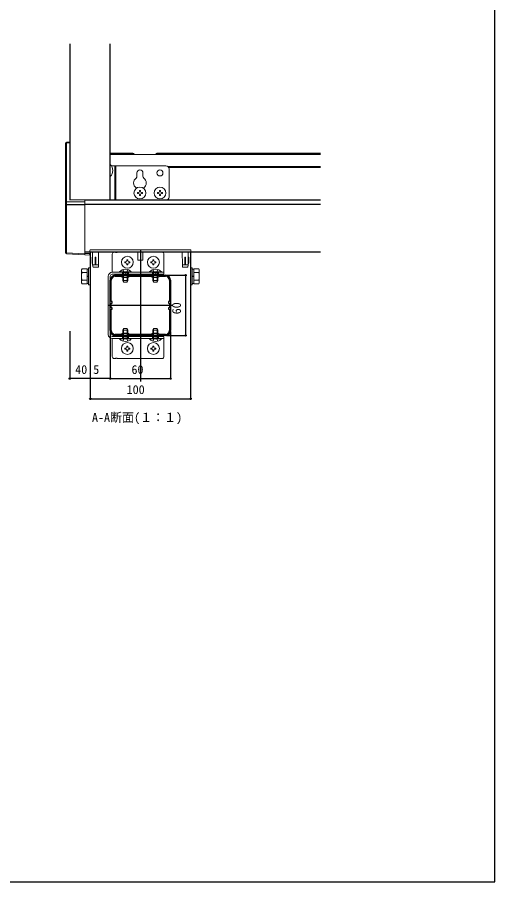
# Model space of a CAD drawing. Units: millimetres, scale not verified. Extents: x -525 to 525, y -783 to 777.
# Drawn here: x 49 to 525, y -783 to 79 of the extents above; entities that cross this region are included whole.
import ezdxf
from ezdxf.enums import TextEntityAlignment as Align

# ---------------------------------------------------------------- set-up
doc = ezdxf.new("R2010")
doc.units = ezdxf.units.MM
doc.header["$LTSCALE"] = 4
for name, color, linetype in [('0-1_USER1', 3, 'Continuous'), ('0-2_YKK_11', 7, 'Continuous'), ('0-3_YKK_12', 2, 'Continuous'), ('0-5_YKK_D', 6, 'Continuous'), ('0-6_YKK_ZWAK', 7, 'Continuous')]:
    doc.layers.add(name, color=color, linetype=linetype)
doc.layers.add('0-4_YKK_13', color=4, linetype='Continuous', lineweight=18)
doc.styles.add('ＭＳ ゴシック', font='')
doc.styles.get('ＭＳ ゴシック').set_extended_font_data('MS Gothic')

msp = doc.modelspace()

# ---------------------------------------------------------------- linework, layer by layer
at = {"layer": '0-2_YKK_11'}
for p, q in [((146.881, -178.132), (196.881, -178.132)), ((141.881, -233.132), (141.881, -183.132)), ((201.881, -183.132), (201.881, -233.132)), ((196.881, -238.132), (146.881, -238.132))]:
    msp.add_line(p, q, dxfattribs=at)
for points in [[(146.881, -179.132), (152.649, -179.132), (154.381, -180.132), (159.381, -180.132), (161.113, -179.132), (171.881, -179.132), (182.649, -179.132), (184.381, -180.132), (189.381, -180.132), (191.113, -179.132), (196.881, -179.132)], [(142.881, -233.132), (142.881, -211.982), (143.881, -211.982), (143.881, -210.482), (142.881, -210.482), (142.881, -205.782), (143.881, -205.782), (143.881, -204.282), (142.881, -204.282), (142.881, -183.132)], [(200.881, -183.132), (200.881, -204.282), (199.881, -204.282), (199.881, -205.782), (200.881, -205.782), (200.881, -210.482), (199.881, -210.482), (199.881, -211.982), (200.881, -211.982), (200.881, -233.132)], [(196.881, -237.132), (191.113, -237.132), (189.381, -236.132), (184.381, -236.132), (182.649, -237.132), (171.881, -237.132), (161.113, -237.132), (159.381, -236.132), (154.381, -236.132), (152.649, -237.132), (146.881, -237.132)]]:
    msp.add_lwpolyline(points, dxfattribs=at)
for centre, radius, start, end in [((146.881, -183.132), 5, 90.00001, 179.99999), ((146.881, -183.132), 4, 90.00001, 179.99999), ((196.881, -183.132), 5, 0.00001, 89.99999), ((196.881, -183.132), 4, 0.00001, 89.99999), ((146.881, -233.132), 5, 180.00001, 269.99999), ((146.881, -233.132), 4, 180.00001, 269.99999), ((196.881, -233.132), 4, 270.00001, 359.99999), ((196.881, -233.132), 5, 270.00001, 359.99999)]:
    msp.add_arc(centre, radius, start, end, dxfattribs=at)
at = {"layer": '0-3_YKK_12'}
for p, q in [((101.381, 52.502), (101.381, -103.116)), ((141.381, 52.502), (141.381, -103.116)), ((164.381, -56.753), (141.381, -56.753)), ((351.381, -56.753), (188.381, -56.753)), ((351.381, -70.644), (199.995, -70.644)), ((351.381, -103.116), (116.381, -103.116)), ((351.381, -107.586), (116.381, -107.586)), ((171.881, -152.632), (171.881, -283.95)), ((351.381, -155.132), (116.381, -155.132)), ((121.881, -155.132), (121.881, -278.39)), ((221.881, -155.132), (221.881, -278.39)), ((204.254, -208.132), (139.509, -208.132))]:
    msp.add_line(p, q, dxfattribs=at)
for centre, start, end in [((164.381, -58.753), 35.87177, 90), ((188.381, -58.753), 90, 144.12823)]:
    msp.add_arc(centre, 2, start, end, dxfattribs=at)
at = {"layer": '0-4_YKK_13'}
for p, q in [((97.381, -46.306), (97.381, -104.134)), ((98.321, -45.308), (101.381, -45.123)), ((98.381, -46.132), (101.381, -45.952)), ((98.381, -104.945), (98.381, -46.132)), ((141.381, -57.581), (351.381, -57.581)), ((141.381, -79.575), (141.381, -67.775)), ((143.004, -69.116), (197.381, -69.116)), ((146.381, -69.116), (146.381, -103.116)), ((147.381, -69.116), (147.381, -103.116)), ((168.381, -76.116), (168.381, -79.554)), ((174.381, -76.116), (174.381, -79.554)), ((199.317, -69.824), (351.381, -69.824)), ((200.381, -72.116), (200.381, -100.116)), ((141.89, -79.575), (141.381, -79.575)), ((141.381, -103.116), (197.381, -103.116)), ((172.881, -96.616), (173.881, -96.616)), ((192.881, -96.616), (193.881, -96.616)), ((97.381, -104.134), (97.381, -106.668)), ((97.381, -106.668), (97.381, -155.647)), ((98.376, -107.434), (98.376, -104.945)), ((116.381, -107.513), (98.376, -107.434)), ((98.376, -155.647), (98.376, -107.926)), ((98.381, -104.945), (116.381, -105.038)), ((116.381, -156.748), (116.381, -108.005)), ((121.381, -155.132), (121.477, -153.571)), ((122.475, -152.632), (221.288, -152.632)), ((98.376, -155.647), (97.381, -155.647)), ((116.381, -156.748), (98.376, -155.647)), ((120.882, -156.525), (116.381, -156.25)), ((121.381, -158.055), (116.381, -157.75)), ((120.882, -156.525), (121.381, -157.089)), ((122.38, -155.132), (121.381, -155.132)), ((121.381, -158.055), (121.381, -157.089)), ((122.38, -155.132), (221.383, -155.132)), ((123.681, -160.132), (123.681, -165.758)), ((123.681, -160.132), (124.225, -160.132)), ((126.881, -160.132), (126.881, -166.255)), ((126.881, -160.132), (127.181, -160.132)), ((127.181, -160.132), (127.481, -160.132)), ((127.481, -166.255), (127.481, -160.132)), ((130.071, -167.795), (130.181, -155.132)), ((143.881, -157.132), (143.881, -175.132)), ((147.167, -155.132), (145.881, -155.132)), ((193.381, -155.132), (148.596, -155.132)), ((174.312, -163.132), (174.381, -155.132)), ((195.381, -177.132), (195.381, -157.132)), ((213.692, -167.795), (213.581, -155.132)), ((216.281, -160.132), (216.281, -166.255)), ((216.581, -160.132), (216.281, -160.132)), ((216.881, -160.132), (216.581, -160.132)), ((219.471, -167.795), (219.581, -155.132)), ((220.081, -160.132), (219.538, -160.132)), ((220.081, -160.132), (220.081, -165.758)), ((113.181, -172.632), (113.762, -171.627)), ((118.681, -186.638), (118.681, -171.627)), ((118.681, -172.082), (118.681, -186.182)), ((120.281, -172.082), (118.681, -172.082)), ((120.281, -186.182), (120.281, -172.082)), ((124.273, -165.654), (123.681, -165.758)), ((123.681, -165.758), (124.289, -167.427)), ((124.292, -167.795), (124.681, -170.132)), ((124.681, -170.132), (130.051, -170.132)), ((126.881, -166.255), (126.881, -166.528)), ((127.481, -166.528), (127.481, -166.255)), ((130.071, -167.795), (130.051, -170.132)), ((213.692, -167.795), (219.471, -167.795)), ((213.692, -167.795), (213.712, -170.132)), ((216.281, -166.255), (216.281, -166.528)), ((220.081, -165.758), (219.474, -167.427)), ((219.49, -165.654), (220.081, -165.758)), ((223.481, -172.082), (223.481, -186.182)), ((225.081, -172.082), (223.481, -172.082)), ((225.081, -171.627), (225.081, -186.638)), ((225.081, -186.182), (225.081, -172.082)), ((230.581, -172.632), (230.001, -171.627)), ((113.181, -172.632), (113.181, -185.632)), ((118.681, -178.882), (120.281, -178.882)), ((118.681, -179.382), (120.281, -179.382)), ((139.881, -179.132), (139.881, -237.132)), ((141.881, -179.132), (141.881, -237.132)), ((195.381, -175.132), (143.881, -175.132)), ((195.381, -177.132), (143.881, -177.132)), ((153.881, -175.132), (153.881, -177.132)), ((155.036, -175.132), (155.036, -184.822)), ((158.727, -175.132), (158.727, -184.822)), ((159.381, -175.132), (159.381, -183.432)), ((159.881, -175.132), (159.881, -177.132)), ((183.881, -175.132), (183.881, -177.132)), ((185.036, -175.132), (185.036, -184.822)), ((188.727, -175.132), (188.727, -184.822)), ((189.381, -175.132), (189.381, -183.432)), ((189.881, -175.132), (189.881, -177.132)), ((225.081, -178.882), (223.481, -178.882)), ((225.081, -179.382), (223.481, -179.382)), ((230.581, -185.632), (230.581, -172.632)), ((113.181, -185.632), (113.762, -186.638)), ((118.681, -186.182), (120.281, -186.182)), ((223.481, -186.182), (225.081, -186.182)), ((230.581, -185.632), (230.001, -186.638)), ((155.036, -241.132), (155.036, -231.442)), ((158.727, -241.132), (158.727, -231.442)), ((185.036, -241.132), (185.036, -231.442)), ((188.727, -241.132), (188.727, -231.442)), ((143.881, -239.132), (195.381, -239.132)), ((143.881, -241.132), (143.881, -259.132)), ((143.881, -241.132), (195.381, -241.132)), ((153.881, -239.132), (153.881, -241.132)), ((159.381, -241.132), (159.381, -232.832)), ((159.881, -239.132), (159.881, -241.132)), ((183.881, -239.132), (183.881, -241.132)), ((189.381, -241.132), (189.381, -232.832)), ((189.881, -239.132), (189.881, -241.132)), ((195.381, -259.132), (195.381, -239.132)), ((145.881, -261.132), (147.167, -261.132)), ((148.596, -261.132), (193.381, -261.132))]:
    msp.add_line(p, q, dxfattribs=at)
for points in [[(116.381, -107.513), (116.381, -105.038), (116.381, -103.069), (101.381, -103.069), (101.381, -46.442)], [(141.89, -79.575), (141.89, -67.775), (141.381, -67.775)], [(171.881, -94.616), (171.881, -93.616), (170.881, -93.616), (170.881, -94.616)], [(191.881, -94.616), (191.881, -93.616), (190.881, -93.616), (190.881, -94.616)], [(169.881, -95.616), (168.881, -95.616), (168.881, -96.616), (169.881, -96.616)], [(170.881, -97.616), (170.881, -98.616), (171.881, -98.616), (171.881, -97.616)], [(173.881, -96.616), (173.881, -95.616), (172.881, -95.616)], [(189.881, -95.616), (188.881, -95.616), (188.881, -96.616), (189.881, -96.616)], [(190.881, -97.616), (190.881, -98.616), (191.881, -98.616), (191.881, -97.616)], [(193.881, -96.616), (193.881, -95.616), (192.881, -95.616)], [(98.376, -107.926), (116.381, -108.005), (116.381, -107.513)], [(222.286, -153.571), (222.381, -155.132), (221.383, -155.132)], [(98.32, -156.645), (116.381, -157.75), (116.381, -156.748)], [(130.071, -167.795), (124.292, -167.795), (124.181, -155.132)], [(158.381, -163.632), (158.381, -162.632), (159.381, -162.632), (159.381, -163.632)], [(174.312, -163.132), (169.451, -163.132), (169.381, -155.132)], [(184.381, -163.632), (184.381, -162.632), (185.381, -162.632), (185.381, -163.632)], [(216.881, -166.528), (216.881, -166.255), (216.881, -160.132)], [(118.681, -171.627), (117.881, -171.627), (113.762, -171.627)], [(157.381, -165.632), (156.381, -165.632), (156.381, -164.632), (157.381, -164.632)], [(159.381, -166.632), (159.381, -167.632), (158.381, -167.632), (158.381, -166.632)], [(160.381, -164.632), (161.381, -164.632), (161.381, -165.632), (160.381, -165.632)], [(183.381, -165.632), (182.381, -165.632), (182.381, -164.632), (183.381, -164.632)], [(185.381, -166.632), (185.381, -167.632), (184.381, -167.632), (184.381, -166.632)], [(186.381, -164.632), (187.381, -164.632), (187.381, -165.632), (186.381, -165.632)], [(219.471, -167.795), (219.081, -170.132), (213.712, -170.132)], [(225.081, -171.627), (225.881, -171.627), (230.001, -171.627)], [(118.681, -175.379), (117.859, -175.379), (113.762, -175.379)], [(154.381, -172.521), (155.736, -175.299), (156.881, -175.908), (158.026, -175.299), (159.381, -172.521)], [(154.381, -175.132), (154.381, -183.432), (155.181, -185.132), (158.581, -185.132), (159.381, -183.432), (154.381, -183.432)], [(184.381, -172.521), (185.736, -175.299), (186.881, -175.908), (188.026, -175.299), (189.381, -172.521)], [(184.381, -175.132), (184.381, -183.432), (185.181, -185.132), (188.581, -185.132), (189.381, -183.432), (184.381, -183.432)], [(225.081, -175.379), (225.881, -175.379), (230.001, -175.379)], [(118.681, -182.885), (117.881, -182.885), (113.762, -182.885)], [(118.681, -186.638), (117.881, -186.638), (113.762, -186.638)], [(225.081, -182.885), (225.904, -182.885), (230.001, -182.885)], [(225.081, -186.638), (225.881, -186.638), (230.001, -186.638)], [(154.381, -241.132), (154.381, -232.832), (155.181, -231.132), (158.581, -231.132), (159.381, -232.832), (154.381, -232.832)], [(184.381, -241.132), (184.381, -232.832), (185.181, -231.132), (188.581, -231.132), (189.381, -232.832), (184.381, -232.832)], [(154.381, -243.743), (155.736, -240.965), (156.881, -240.356), (158.026, -240.965), (159.381, -243.743)], [(184.381, -243.743), (185.736, -240.965), (186.881, -240.356), (188.026, -240.965), (189.381, -243.743)], [(158.381, -249.632), (158.381, -248.632), (159.381, -248.632), (159.381, -249.632)], [(184.381, -249.632), (184.381, -248.632), (185.381, -248.632), (185.381, -249.632)], [(157.381, -251.632), (156.381, -251.632), (156.381, -250.632), (157.381, -250.632)], [(159.381, -252.632), (159.381, -253.632), (158.381, -253.632), (158.381, -252.632)], [(160.381, -250.632), (161.381, -250.632), (161.381, -251.632), (160.381, -251.632)], [(183.381, -251.632), (182.381, -251.632), (182.381, -250.632), (183.381, -250.632)], [(185.381, -252.632), (185.381, -253.632), (184.381, -253.632), (184.381, -252.632)], [(186.381, -250.632), (187.381, -250.632), (187.381, -251.632), (186.381, -251.632)]]:
    msp.add_lwpolyline(points, dxfattribs=at)
for points in [[(121.881, -170.632), (120.281, -170.632), (120.281, -187.632), (121.881, -187.632)], [(221.881, -187.632), (223.481, -187.632), (223.481, -170.632), (221.881, -170.632)], [(162.781, -175.132), (150.981, -175.132), (150.981, -174.623), (162.781, -174.623)], [(192.781, -175.132), (180.981, -175.132), (180.981, -174.623), (192.781, -174.623)], [(162.781, -241.132), (150.981, -241.132), (150.981, -241.641), (162.781, -241.641)], [(192.781, -241.132), (180.981, -241.132), (180.981, -241.641), (192.781, -241.641)]]:
    msp.add_lwpolyline(points, close=True, dxfattribs=at)
for centre, radius in [((191.381, -76.116), 3), ((171.381, -96.116), 5.9), ((191.381, -96.116), 5.9), ((158.881, -165.132), 5.9), ((184.881, -165.132), 5.9), ((158.881, -251.132), 5.9), ((184.881, -251.132), 5.9)]:
    msp.add_circle(centre, radius, dxfattribs=at)
for centre, radius, start, end in [((98.381, -46.306), 1, 93.44696, 180), ((98.139, -47.702), 1.589, 81.22059, 118.48142), ((82.6, -46.869), 15.799, 2.67127, 5.66981), ((136.149, -73.675), 8.232, 314.2189, 45.7811), ((171.381, -76.116), 3, 0, 180), ((197.381, -72.116), 3, 0, 90), ((171.381, -86.116), 6.25, 127.3052, 232.6948), ((166.381, -79.554), 2, 307.3052, 0), ((176.381, -79.554), 2, 180, 232.6948), ((171.381, -86.116), 6.25, 307.3052, 52.6948), ((166.381, -92.678), 2, 41.15635, 52.6948), ((169.881, -94.616), 1, 270, 0), ((172.881, -94.616), 1, 180, 270), ((176.381, -92.678), 2, 127.3052, 138.84365), ((189.881, -94.616), 1, 270, 0), ((192.881, -94.616), 1, 180, 270), ((169.881, -97.616), 1, 0, 90), ((172.881, -97.616), 1, 90, 180), ((189.881, -97.616), 1, 0, 90), ((192.881, -97.616), 1, 90, 180), ((197.381, -100.116), 3, 270, 0), ((64.263, -107.68), 34.114, 359.58649, 0.41351), ((122.475, -153.632), 1, 90, 176.5), ((221.288, -153.632), 1, 3.5, 90), ((98.381, -155.647), 1, 180, 266.5), ((146.089, -158.815), 47.818, 176.20059, 177.39846), ((145.881, -157.132), 2, 90, 180), ((147.881, -154.432), 1, 224.427, 315.573), ((157.381, -163.632), 1, 270, 0), ((160.381, -163.632), 1, 180, 270), ((183.381, -163.632), 1, 270, 0), ((186.381, -163.632), 1, 180, 270), ((193.381, -157.132), 2, 0, 90), ((116.504, -173.503), 3.323, 145.61575, 214.38425), ((156.881, -180.364), 8.232, 44.2189, 135.7811), ((157.381, -166.632), 1, 0, 90), ((160.381, -166.632), 1, 90, 180), ((186.881, -180.364), 8.232, 44.2189, 135.7811), ((183.381, -166.632), 1, 0, 90), ((186.381, -166.632), 1, 90, 180), ((227.259, -173.503), 3.323, 325.61575, 34.38425), ((125.601, -179.132), 12.419, 162.41205, 197.58795), ((143.881, -179.132), 4, 90, 180), ((143.881, -179.132), 2, 90, 180), ((218.162, -179.132), 12.419, 342.41205, 17.58795), ((116.504, -184.761), 3.323, 145.61575, 214.38425), ((227.259, -184.761), 3.323, 325.61575, 34.38425), ((143.881, -237.132), 4, 180, 270), ((143.881, -237.132), 2, 180, 270), ((156.881, -235.9), 8.232, 224.2189, 315.7811), ((157.381, -249.632), 1, 270, 0), ((160.381, -249.632), 1, 180, 270), ((186.881, -235.9), 8.232, 224.2189, 315.7811), ((183.381, -249.632), 1, 270, 0), ((186.381, -249.632), 1, 180, 270), ((157.381, -252.632), 1, 0, 90), ((160.381, -252.632), 1, 90, 180), ((183.381, -252.632), 1, 0, 90), ((186.381, -252.632), 1, 90, 180), ((145.881, -259.132), 2, 180, 270), ((147.881, -261.832), 1, 44.427, 135.573), ((193.381, -259.132), 2, 270, 0)]:
    msp.add_arc(centre, radius, start, end, dxfattribs=at)
for centre, major_axis, ratio, start_param, end_param in [((98.381, -104.134), (-1, 0), 0.81116, 0, 1.5655603), ((98.381, -106.668), (-1, 0), 0.766246, 0, 1.5655603), ((98.381, -106.668), (0, 1.259), 0.794502, 1.5707963, 3.1363567), ((98.381, -105.119), (-1, 0.005), 0.173643, 4.7133122, 4.7185482), ((127.181, -166.255), (0.3, 0), 0.176327, 3.1415927, 4.712389), ((127.181, -166.528), (0, 0.899), 0.33382, 1.5707963, 3.1415927), ((127.181, -166.255), (0.3, 0), 0.176327, 4.712389, 6.2831853), ((127.181, -166.528), (0, 0.899), 0.33382, 3.1415927, 4.712389), ((216.581, -166.255), (0.3, 0), 0.176327, 3.1415927, 4.712389), ((216.581, -166.528), (0, 0.899), 0.33382, 1.5707963, 3.1415927), ((216.581, -166.255), (0.3, 0), 0.176327, 4.712389, 6.2831853), ((216.581, -166.528), (0, 0.899), 0.33382, 3.1415927, 4.712389)]:
    msp.add_ellipse(centre, major_axis=major_axis, ratio=ratio, start_param=start_param, end_param=end_param, dxfattribs=at)
at = {"layer": '0-5_YKK_D'}
for p, q in [((197.881, -178.132), (217.881, -178.132)), ((216.881, -178.132), (216.881, -238.132)), ((101.381, -233.851), (101.381, -282.132)), ((141.881, -234.132), (141.881, -282.132)), ((141.881, -234.132), (141.881, -282.132)), ((197.881, -238.132), (217.881, -238.132)), ((201.881, -234.132), (201.881, -282.132)), ((121.881, -248.512), (121.881, -302.132)), ((221.881, -250.061), (221.881, -302.132)), ((141.881, -281.132), (101.381, -281.132)), ((141.881, -281.132), (201.881, -281.132)), ((121.881, -301.132), (221.881, -301.132))]:
    msp.add_line(p, q, dxfattribs=at)
for centre in [(216.881, -178.132), (216.881, -238.132), (101.381, -281.132), (141.881, -281.132), (141.881, -281.132), (201.881, -281.132), (121.881, -301.132), (221.881, -301.132)]:
    msp.add_circle(centre, 0.637, dxfattribs=at)
at = {"layer": '0-6_YKK_ZWAK'}
msp.add_lwpolyline([(-525, -782.7), (525, -782.7), (525, 747.3)], dxfattribs=at)

# ---------------------------------------------------------------- texts
at = {"layer": '0-1_USER1', "style": 'ＭＳ ゴシック'}
msp.add_text('A-A断面(１：１)', height=8.798, dxfattribs=at).set_placement((123.614, -326.883), align=Align.BOTTOM_LEFT)
at = {"layer": '0-5_YKK_D', "style": 'ＭＳ ゴシック'}
msp.add_text('60', height=8.798, rotation=90, dxfattribs=at).set_placement((214.881, -217.03), align=Align.BOTTOM_LEFT)
for s, p in [('40.5', (106.904, -279.132)), ('60', (162.984, -279.132)), ('100', (158.177, -299.132))]:
    msp.add_text(s, height=8.798, dxfattribs=at).set_placement(p, align=Align.BOTTOM_LEFT)

doc.saveas('drawing.dxf')
